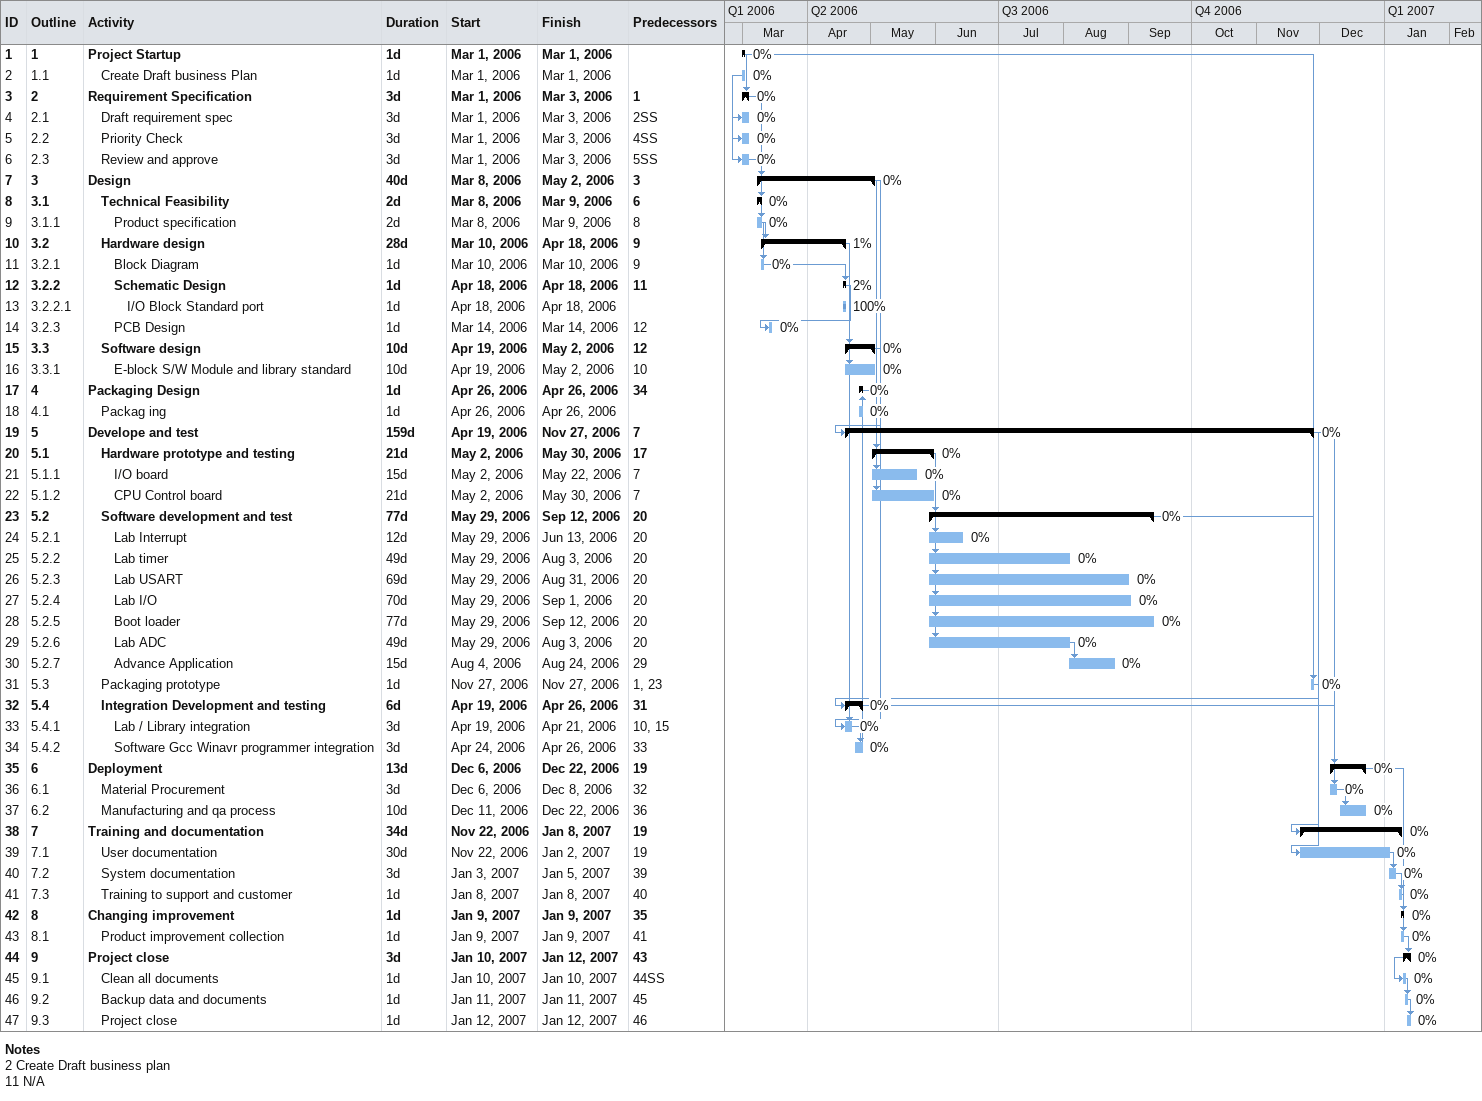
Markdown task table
| ID | WBS | Task | Duration | Start | Finish | Predecessors | % complete |
|---|---|---|---|---|---|---|---|
| 1 | 1 | **Project Startup** | 1d | 2006-03-01 | 2006-03-01 |  | 0 |
| 2 | 1.1 | Create Draft business Plan | 1d | 2006-03-01 | 2006-03-01 |  | 0 |
| 3 | 2 | **Requirement Specification** | 3d | 2006-03-01 | 2006-03-03 | 1 | 0 |
| 4 | 2.1 | Draft requirement spec | 3d | 2006-03-01 | 2006-03-03 | 2SS | 0 |
| 5 | 2.2 | Priority Check | 3d | 2006-03-01 | 2006-03-03 | 4SS | 0 |
| 6 | 2.3 | Review and approve | 3d | 2006-03-01 | 2006-03-03 | 5SS | 0 |
| 7 | 3 | **Design** | 40d | 2006-03-08 | 2006-05-02 | 3 | 0 |
| 8 | 3.1 | **Technical Feasibility** | 2d | 2006-03-08 | 2006-03-09 | 6 | 0 |
| 9 | 3.1.1 | Product specification | 2d | 2006-03-08 | 2006-03-09 | 8 | 0 |
| 10 | 3.2 | **Hardware design** | 28d | 2006-03-10 | 2006-04-18 | 9 | 1 |
| 11 | 3.2.1 | Block Diagram | 1d | 2006-03-10 | 2006-03-10 | 9 | 0 |
| 12 | 3.2.2 | **Schematic Design** | 1d | 2006-04-18 | 2006-04-18 | 11 | 2 |
| 13 | 3.2.2.1 | I/O Block Standard port | 1d | 2006-04-18 | 2006-04-18 |  | 100 |
| 14 | 3.2.3 | PCB Design | 1d | 2006-03-14 | 2006-03-14 | 12 | 0 |
| 15 | 3.3 | **Software design** | 10d | 2006-04-19 | 2006-05-02 | 12 | 0 |
| 16 | 3.3.1 | E-block S/W Module and library standard | 10d | 2006-04-19 | 2006-05-02 | 10 | 0 |
| 17 | 4 | **Packaging Design** | 1d | 2006-04-26 | 2006-04-26 | 34 | 0 |
| 18 | 4.1 | Packag ing | 1d | 2006-04-26 | 2006-04-26 |  | 0 |
| 19 | 5 | **Develope and test** | 159d | 2006-04-19 | 2006-11-27 | 7 | 0 |
| 20 | 5.1 | **Hardware prototype and testing** | 21d | 2006-05-02 | 2006-05-30 | 17 | 0 |
| 21 | 5.1.1 | I/O board | 15d | 2006-05-02 | 2006-05-22 | 7 | 0 |
| 22 | 5.1.2 | CPU Control board | 21d | 2006-05-02 | 2006-05-30 | 7 | 0 |
| 23 | 5.2 | **Software development and test** | 77d | 2006-05-29 | 2006-09-12 | 20 | 0 |
| 24 | 5.2.1 | Lab Interrupt | 12d | 2006-05-29 | 2006-06-13 | 20 | 0 |
| 25 | 5.2.2 | Lab timer | 49d | 2006-05-29 | 2006-08-03 | 20 | 0 |
| 26 | 5.2.3 | Lab USART | 69d | 2006-05-29 | 2006-08-31 | 20 | 0 |
| 27 | 5.2.4 | Lab I/O | 70d | 2006-05-29 | 2006-09-01 | 20 | 0 |
| 28 | 5.2.5 | Boot loader | 77d | 2006-05-29 | 2006-09-12 | 20 | 0 |
| 29 | 5.2.6 | Lab ADC | 49d | 2006-05-29 | 2006-08-03 | 20 | 0 |
| 30 | 5.2.7 | Advance Application | 15d | 2006-08-04 | 2006-08-24 | 29 | 0 |
| 31 | 5.3 | Packaging prototype | 1d | 2006-11-27 | 2006-11-27 | 1, 23 | 0 |
| 32 | 5.4 | **Integration Development and testing** | 6d | 2006-04-19 | 2006-04-26 | 31 | 0 |
| 33 | 5.4.1 | Lab / Library integration | 3d | 2006-04-19 | 2006-04-21 | 10, 15 | 0 |
| 34 | 5.4.2 | Software Gcc Winavr programmer integration | 3d | 2006-04-24 | 2006-04-26 | 33 | 0 |
| 35 | 6 | **Deployment** | 13d | 2006-12-06 | 2006-12-22 | 19 | 0 |
| 36 | 6.1 | Material Procurement | 3d | 2006-12-06 | 2006-12-08 | 32 | 0 |
| 37 | 6.2 | Manufacturing and qa process | 10d | 2006-12-11 | 2006-12-22 | 36 | 0 |
| 38 | 7 | **Training and documentation** | 34d | 2006-11-22 | 2007-01-08 | 19 | 0 |
| 39 | 7.1 | User documentation | 30d | 2006-11-22 | 2007-01-02 | 19 | 0 |
| 40 | 7.2 | System documentation | 3d | 2007-01-03 | 2007-01-05 | 39 | 0 |
| 41 | 7.3 | Training to support and customer | 1d | 2007-01-08 | 2007-01-08 | 40 | 0 |
| 42 | 8 | **Changing improvement** | 1d | 2007-01-09 | 2007-01-09 | 35 | 0 |
| 43 | 8.1 | Product improvement collection | 1d | 2007-01-09 | 2007-01-09 | 41 | 0 |
| 44 | 9 | **Project close** | 3d | 2007-01-10 | 2007-01-12 | 43 | 0 |
| 45 | 9.1 | Clean all documents | 1d | 2007-01-10 | 2007-01-10 | 44SS | 0 |
| 46 | 9.2 | Backup data and documents | 1d | 2007-01-11 | 2007-01-11 | 45 | 0 |
| 47 | 9.3 | Project close | 1d | 2007-01-12 | 2007-01-12 | 46 | 0 |

Notes
- 2: Create Draft business plan
- 11: N/A
